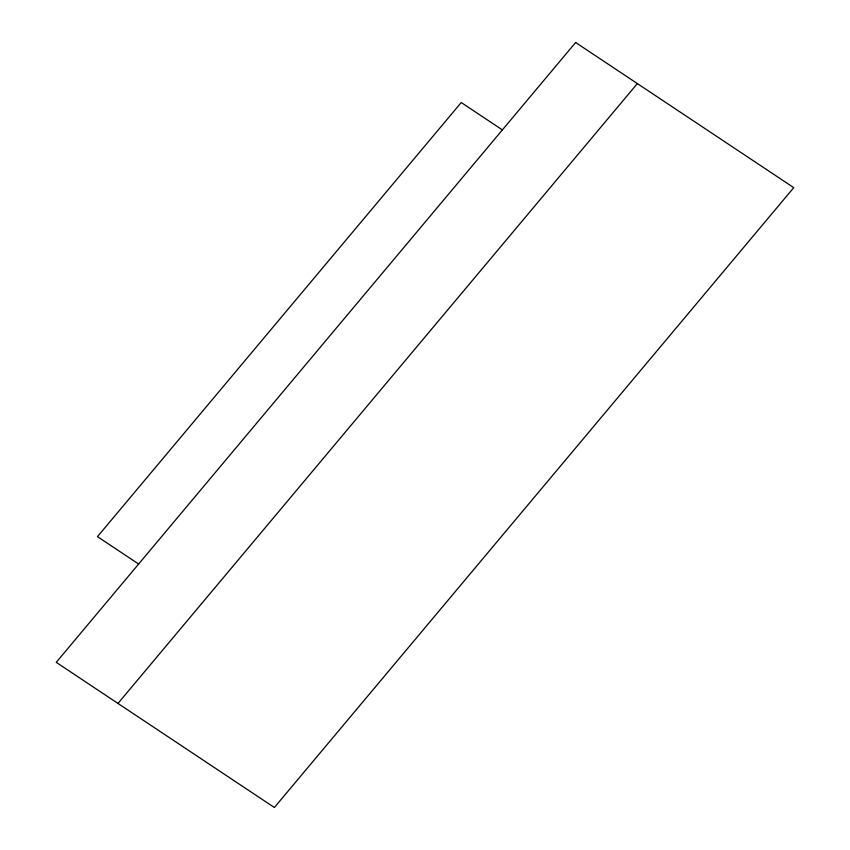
<?xml version="1.0" encoding="UTF-8"?>
<svg xmlns="http://www.w3.org/2000/svg" width="850" height="850" viewBox="0 0 850 850"><rect width="100%" height="100%" fill="white"/><g stroke="black" fill="none" stroke-linecap="round" stroke-linejoin="round"><path stroke-width="1.27" d="M117.98 703.439L637.362 83.576M502.382 129.912L461.231 102.521L97.474 536.637L138.635 564.028M575.62 42.5L56.249 662.352L274.38 807.5L793.751 187.648L575.62 42.5"/></g></svg>
